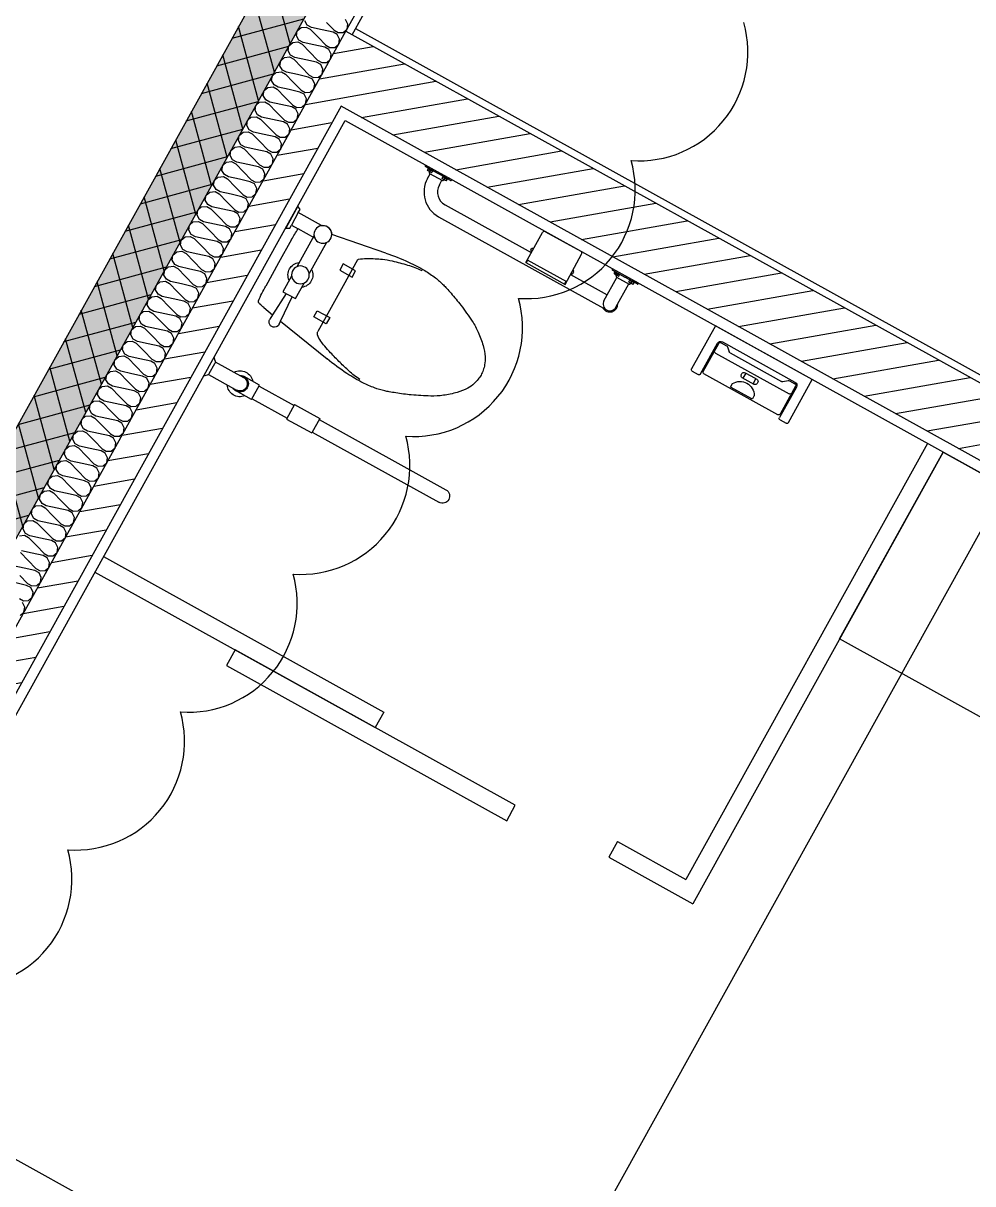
# Model space of a CAD drawing. Header units: millimetres. Extents: x -21000 to 567700, y 435000 to 850800.
# Drawn here: x 237617 to 240284, y 610296 to 613555 of the extents above; entities that cross this region are included whole.
import ezdxf
from ezdxf.xclip import XClip

# ---------------------------------------------------------------- set-up
doc = ezdxf.new("R2010")
doc.units = ezdxf.units.MM
doc.header["$LTSCALE"] = 700
doc.header["$XCLIPFRAME"] = 2
doc.linetypes.add('AB_Pbase$0$주차장기둥$0$CEN', pattern=[62, 60, -1, 0, -1])
doc.linetypes.add('HIDDEN', pattern=[9.525, 6.35, -3.175])
doc.layers.get('0').update_dxf_attribs({"color": 2})
doc.layers.get('Defpoints').update_dxf_attribs({"color": 171})
for name, color, linetype in [('AB_Pbase$0$1HAT', 1, 'Continuous'), ('AB_Pbase$0$6FUR', 6, 'Continuous'), ('AB_Pbase$0$ELE8', 8, 'Continuous'), ('AB_Pbase$0$FIN', 6, 'Continuous'), ('AB_Pbase$0$fix', 6, 'Continuous'), ('AB_Pbase$0$FUR', 8, 'Continuous'), ('AB_Pbase$0$HAT-BR', 5, 'Continuous'), ('AB_Pbase$0$INS', 8, 'Continuous'), ('AB_Pbase$0$WAL', 3, 'Continuous'), ('AB_Pbase$0$WIN', 4, 'Continuous'), ('AB_Pbase$0$경량벽체 세대창고 모듈', 4, 'HIDDEN'), ('AB_Pbase$0$주차장기둥$0$CEN_P', 244, 'AB_Pbase$0$주차장기둥$0$CEN')]:
    doc.layers.add(name, color=color, linetype=linetype)

# ---------------------------------------------------------------- blocks, each defined once
blk = doc.blocks.new('AB_Pbase$0$bong')
for p, q in [((7.1, 53.3), (0, 60.5)), ((9.3, 50), (100, 50)), ((10.1, 46.2), (10.1, 14.2)), ((150, 52.9), (97.7, 52.9)), ((150, 52.9), (150, 6.6)), ((150, 50), (262.3, 50)), ((262.3, 6.6), (262.3, 52.9)), ((262.3, 52.9), (342.9, 52.9)), ((342.9, 6.6), (342.9, 52.9)), ((342.9, 50), (750, 50)), ((7.1, 7.1), (0, 0)), ((9, 9.7), (100, 9.7)), ((150, 6.6), (100, 6.6)), ((150, 9.7), (262.3, 9.7)), ((262.3, 6.6), (342.9, 6.6)), ((342.9, 9.7), (750, 9.7))]:
    blk.add_line(p, q)
for centre, radius, start, end in [((100, 29.8), 36.4, 39.5338, 146.2795), ((0, 46.2), 10.1, 0, 45), ((100, 29.8), 23.2, 240.1507, 119.8493), ((100, 29.8), 20.2, 270, 90), ((750, 29.9), 20.2, 270, 90), ((0, 14.2), 10.1, 315, 0), ((100, 29.8), 36.4, 213.4956, 320.4662)]:
    blk.add_arc(centre, radius, start, end)
blk = doc.blocks.new('AB_Pbase$0$C7B304A11')
at = {"layer": 'AB_Pbase$0$6FUR'}
for p, q in [((-26.5, 659), (-11.5, 659)), ((-11.5, 660.5), (-11.5, 619.5)), ((-9.5, 662.5), (-6.5, 662.5)), ((-6.5, 669.58453), (-5.94178, 670.5514)), ((-6.5, 657.08453), (-6.5, 669.58453)), ((-6.5, 657.08453), (-5.94178, 656.11765)), ((-5.94178, 670.5514), (-2, 670.5514)), ((-5.94178, 663.33453), (-2, 663.33453)), ((-5.94178, 656.11765), (-2, 656.11765)), ((-2, 670.58453), (0, 670.58453)), ((-2, 670.58453), (-2, 656.08453)), ((-2, 656.08453), (0, 656.08453)), ((0, 680), (0, 640)), ((2, 682), (3.5, 682)), ((3.5, 682), (3.5, 598)), ((-26.5, 621), (-11.5, 621)), ((-6.5, 622.91548), (-5.94178, 623.88236)), ((-6.5, 622.91548), (-6.5, 610.41548)), ((-5.94178, 623.88236), (-2, 623.88236)), ((-2, 623.91548), (0, 623.91548)), ((-2, 609.41548), (-2, 623.91548)), ((0, 600), (0, 640)), ((-9.5, 617.5), (-6.5, 617.5)), ((-6.5, 610.41548), (-5.94178, 609.4486)), ((-5.94178, 616.66548), (-2, 616.66548)), ((-5.94178, 609.4486), (-2, 609.4486)), ((-2, 609.41548), (0, 609.41548)), ((2, 598), (3.5, 598)), ((-105.5, 580), (-105.5, 40)), ((-67.5, 580), (-67.5, 303)), ((-99.5, 303), (-99.5, 177)), ((-99.5, 303), (-3, 303)), ((-99.5, 301.5), (-90.5, 301.5)), ((-90.5, 303), (-90.5, 177)), ((-65.25, 303), (-63.37362, 306.25)), ((-61.20855, 307.5), (-57.79146, 307.5)), ((-53.75, 303), (-55.62639, 306.25)), ((3.5, 296.5), (3.5, 183.5)), ((-99.5, 178.5), (-90.5, 178.5)), ((-99.5, 177), (-3, 177)), ((-67.5, 177), (-67.5, 59)), ((-65.25, 177), (-63.37362, 173.75)), ((-61.20855, 172.5), (-57.79146, 172.5)), ((-53.75, 177), (-55.62639, 173.75)), ((-6.5, 69.58453), (-5.94178, 70.55141)), ((-6.5, 57.08453), (-6.5, 69.58453)), ((-5.94178, 70.55141), (-2, 70.55141)), ((-2, 70.58453), (-2, 56.08453)), ((-2, 70.58453), (0, 70.58453)), ((0, 80), (0, 40)), ((2, 82), (3.5, 82)), ((3.5, -2), (3.5, 82)), ((-86.5, 59), (-11.5, 59)), ((-11.5, 60.5), (-11.5, 19.5)), ((-9.5, 62.5), (-6.5, 62.5)), ((-6.5, 57.08453), (-5.94178, 56.11765)), ((-5.94178, 63.33453), (-2, 63.33453)), ((-5.94178, 56.11765), (-2, 56.11765)), ((-2, 56.08453), (0, 56.08453)), ((0, 0), (0, 40)), ((-86.5, 21), (-11.5, 21)), ((-9.5, 17.5), (-6.5, 17.5)), ((-6.5, 22.91548), (-5.94178, 23.88236)), ((-6.5, 22.91548), (-6.5, 10.41548)), ((-6.5, 10.41548), (-5.94178, 9.4486)), ((-5.94178, 23.88236), (-2, 23.88236)), ((-5.94178, 16.66548), (-2, 16.66548)), ((-5.94178, 9.4486), (-2, 9.4486)), ((-2, 9.41548), (-2, 23.91548)), ((-2, 23.91548), (0, 23.91548)), ((-2, 9.41548), (0, 9.41548)), ((-2, 9.41547), (0, 9.41547)), ((2, -2), (3.5, -2))]:
    blk.add_line(p, q, dxfattribs=at)
for centre, radius, start, end in [((-26.500005, 580.000003), 79, 90, 180), ((-9.500005, 660.500003), 2, 90, 180), ((5.434589, 666.942966), 11.93493, 162.401633, 197.598367), ((5.434589, 659.726088), 11.93493, 162.401633, 197.598367), ((1.999995, 680.000003), 2, 90, 180), ((-26.500005, 580.000003), 41, 90, 180), ((-9.500005, 619.500003), 2, 180, 270), ((5.434589, 620.273918), 11.93493, 162.401633, 197.598367), ((5.434589, 613.05704), 11.93493, 162.401633, 197.598367), ((1.999995, 600.000003), 2, 180, 270), ((-61.208553, 305.000003), 2.5, 90, 150), ((-57.791457, 305.000003), 2.5, 30, 90), ((-3.000005, 296.500003), 6.5, 0, 90), ((-61.208553, 175.000003), 2.5, 210, 270), ((-57.791457, 175.000003), 2.5, 270, 330), ((-3.000005, 183.500003), 6.5, 270, 0), ((5.434589, 66.942966), 11.93493, 162.401633, 197.598367), ((1.999995, 80.000003), 2, 90, 180), ((-86.500005, 40.000003), 22.5, 147.612461, 302.387538999), ((-86.500005, 40.000003), 19, 90, 270), ((-9.500005, 60.500003), 2, 90, 180), ((5.434589, 59.726088), 11.93493, 162.401633, 197.598367), ((-9.500005, 19.500003), 2, 180, 270), ((5.434589, 20.273918), 11.93493, 162.401633, 197.598367), ((5.434589, 13.05704), 11.93493, 162.401633, 197.598367), ((1.999995, -0.000003), 2, 180, 270)]:
    blk.add_arc(centre, radius, start, end, dxfattribs=at)
blk = doc.blocks.new('AB_Pbase$0$C4FB110F8')
at = {"layer": 'AB_Pbase$0$fix'}
for p, q in [((20, 670), (15, 680)), ((15, 680), (85, 680)), ((30, 670), (20, 670)), ((30, 595), (30, 670)), ((30, 670), (70, 670)), ((80, 670), (70, 670)), ((70, 670), (70, 648.7)), ((85, 680), (80, 670)), ((70, 595), (70, 648.7)), ((105, 650), (180, 650)), ((180, 650), (255, 650)), ((310, 625), (315.6, 594.2)), ((65, 600), (165, 600)), ((195, 600), (245, 600)), ((245, 600), (245, 560)), ((315.6, 594.2), (330, 595)), ((10, 400), (37.9, 558.1)), ((65, 560), (165, 560)), ((245, 560), (195, 560)), ((320.8, 565.5), (350, 400)), ((330, 565), (320.8, 565.5)), ((95, 490), (115, 490)), ((95, 450), (95, 490)), ((115, 490), (115, 450)), ((245, 490), (245, 450)), ((265, 490), (245, 490)), ((265, 450), (265, 490)), ((65, 460), (180, 460)), ((180, 460), (295, 460)), ((115, 450), (95, 450)), ((245, 450), (265, 450))]:
    blk.add_line(p, q, dxfattribs=at)
blk.add_lwpolyline([(245, 590), (315.6, 594.2, -1.060552)], format="xyb", dxfattribs=at)
blk.add_lwpolyline([(320.8, 565.5), (245, 570)], dxfattribs=at)
for centre in [(50, 580), (180, 580)]:
    blk.add_circle(centre, 25, dxfattribs=at)
for centre, radius, start, end in [((105, 187.3), 462.7, 90, 94.3383), ((255, 187.3), 462.7, 84.2894, 90), ((300.5, 642.7), 5.01, 27.0737, 84.2894), ((287.2, 635.9), 20, 14.0362, 27.0737), ((63.1, 579.9), 251, 10.3597, 14.0362), ((50, 580), 25, 143.1301, 241.0628), ((180, 580), 35, 34.8499, 145.1501), ((330.9, 580), 15, 266.6335, 93.3665), ((180, 580), 35, 214.8499, 325.1501), ((201.7, 353.9), 174.4, 143.1301, 150.4325), ((65, 456.5), 3.54, 90, 143.1301), ((295, 447.7), 12.3, 45, 90), ((265, 417.7), 54.8, 24.0722, 45), ((462.9, 205.7), 474.7, 150.4325, 153.4349), ((49.1, 321.2), 291.3, 20.556, 24.0722), ((773.4, 267.5), 774.8, 170.1534, 175.2364), ((246, 309.2), 234.4, 157.1947, 164.0546), ((309.1, 282.6), 302.8, 153.4349, 157.1947), ((-206, 225.6), 563.7, 18.0286, 20.556), ((-681.9, 70.6), 1064.2, 15.9454, 18.0286), ((-413.4, 267.5), 774.8, 4.7636, 9.8466), ((596.8, 208.9), 599.2, 164.0546, 168.3435), ((-454.7, 135.6), 827.8, 13.5834, 15.9454), ((441.1, 295.2), 441.4, 175.2364, 181.9723), ((340.2, 261.9), 337.2, 168.3435, 175.6013), ((112.5, 272.6), 244.3, 4.3987, 13.5834), ((-81.1, 295.2), 441.4, 358.0277, 4.7636), ((303.4, 290.4), 303.5, 181.9723, 188.7462), ((56.6, 290.4), 303.5, 351.2538, 358.0277), ((213.8, 276.7), 212.9, 188.7462, 196.8361), ((146.2, 276.7), 212.9, 343.1639, 351.2538), ((446.3, 347), 455.9, 196.8361, 198.4349), ((968.9, 521.2), 1006.7, 198.4349, 199.5108), ((-608.9, 521.2), 1006.7, 340.4892, 341.5651), ((-86.3, 347), 455.9, 341.5651, 343.1639), ((550.1, 372.8), 562.4, 199.5108, 203.9625), ((-190.1, 372.8), 562.4, 336.0375, 340.4892), ((846.6, 504.6), 886.9, 203.9625, 207.5073), ((-486.6, 504.6), 886.9, 332.4927, 336.0375), ((252.7, 195.3), 217.3, 207.5073, 216.8699), ((107.3, 195.3), 217.3, 323.1301, 332.4927), ((297.4, 228.8), 273.1, 216.8699, 225.2192), ((221.2, 152.1), 165, 225.2192, 236.3099), ((138.8, 152.1), 165, 303.6901, 314.7808), ((62.6, 228.8), 273.1, 314.7808, 323.1301), ((175.5, 83.5), 82.6, 236.3099, 252.0099), ((183.3, 107.6), 107.9, 252.0099, 260.5377), ((180, 87.7), 87.7, 260.5377, 270), ((180, 87.7), 87.7, 270, 279.4623), ((176.7, 107.6), 107.9, 279.4623, 287.9901), ((184.5, 83.5), 82.6, 287.9901, 303.6901)]:
    blk.add_arc(centre, radius, start, end, dxfattribs=at)
blk = doc.blocks.new('AB_Pbase$0$C26EA7283')
at = {"layer": 'AB_Pbase$0$FUR', "ltscale": 2}
for p, q in [((-298.8, -5.4), (-298.8, 132.6)), ((-293.8, 137.6), (-274.9, 137.6)), ((-269.9, 132.6), (-269.9, 34.6)), ((-16.7, 34.6), (-16.7, 132.6)), ((-11.7, 137.6), (7.2, 137.6)), ((12.2, 132.6), (12.2, -5.4)), ((-266.8, 123.1), (-266.8, 33.4)), ((-24.9, 128.1), (-261.8, 128.1)), ((-178.2, 122.9), (-178.2, 113.2)), ((-143.3, 124.5), (-176.6, 124.5)), ((-110.1, 124.5), (-143.3, 124.5)), ((-108.5, 113.2), (-108.5, 122.9)), ((-19.9, 33.4), (-19.9, 123.1)), ((-168.7, 79.3), (-168.7, 75.6)), ((-124.3, 85.6), (-162.3, 85.6)), ((-162.3, 69.3), (-143.3, 69.3)), ((-159.2, 85.6), (-159.2, 69.3)), ((-143.3, 69.3), (-124.3, 69.3)), ((-127.5, 85.6), (-127.5, 69.3)), ((-118, 75.6), (-118, 79.3)), ((-261.8, 61.2), (-24.9, 61.2)), ((-241, 29.7), (-229.5, 39.8)), ((-226.2, 41.1), (-60.5, 41.1)), ((-57.2, 39.8), (-45.6, 29.7)), ((-261.8, 28.4), (-244.3, 28.4)), ((-259.9, 24.6), (-26.7, 24.6)), ((-42.3, 28.4), (-24.9, 28.4)), ((12.2, -5.4), (-298.8, -5.4))]:
    blk.add_line(p, q, dxfattribs=at)
for centre, radius, start, end in [((-293.8, 132.6), 5, 90, 180), ((-274.9, 132.6), 5, 0, 90), ((-11.7, 132.6), 5, 90, 180), ((7.2, 132.6), 5, 0, 90), ((-261.8, 123.1), 5, 90, 180), ((-176.6, 122.9), 1.58, 90, 180), ((-143.3, 132.3), 39.7, 208.6834, 331.3166), ((-110.1, 122.9), 1.58, 0, 90), ((-24.9, 123.1), 5, 0, 90), ((-162.3, 79.3), 6.34, 90, 180), ((-162.3, 75.6), 6.34, 180, 270), ((-124.3, 79.3), 6.34, 0, 90), ((-124.3, 75.6), 6.34, 270, 0), ((-259.9, 34.6), 10, 180, 270), ((-261.8, 33.4), 5, 180, 270), ((-261.8, 56.2), 5, 90, 143.1301), ((-226.2, 36.1), 5, 90, 131.3071), ((-60.5, 36.1), 5, 48.6929, 90), ((-26.7, 34.6), 10, 270, 0), ((-24.9, 56.2), 5, 36.8699, 90), ((-24.9, 33.4), 5, 270, 0), ((-244.3, 33.4), 5, 270, 311.3071), ((-42.3, 33.4), 5, 228.6929, 270)]:
    blk.add_arc(centre, radius, start, end, dxfattribs=at)
blk = doc.blocks.new('AB_Pbase$0$주차장기둥$0$cen 2bl 지하')
at = {"layer": 'AB_Pbase$0$주차장기둥$0$CEN_P', "color": 5}
for p, q in [((-64185.7, 73136.9), (-64185.7, 259452.9)), ((-127185.7, 77283), (119274.2, 77283))]:
    blk.add_line(p, q, dxfattribs=at)
blk = doc.blocks.new('AB_Pbase$0$주차장기둥')
at = {"rotation": 1.99999810188403}
blk.add_blockref('AB_Pbase$0$주차장기둥$0$cen 2bl 지하', (36991.8, -11666.7), dxfattribs=at)
blk = doc.blocks.new('AB_Pbase')
at = {"layer": 'AB_Pbase$0$ELE8'}
h = blk.add_hatch(dxfattribs=at)
h.set_pattern_fill('NET', color=256, scale=20, angle=15.182184)
h.paths.add_polyline_path([(242568.3, 621077.2), (244588.7, 619957.3), (244661.4, 620088.5), (242509.8, 621281.1), (235027.7, 607783.1), (226424.5, 599184.4), (258210.1, 567381.9), (260268.4, 566241), (260341.1, 566372.2), (258301.3, 567502.9), (226636.7, 599184.4), (235148.7, 607691.9)])
h.paths.add_polyline_path([(247382.1, 630071), (247513.3, 629998.3), (244996.1, 625456.7), (246272.9, 624749), (245110.6, 622652.1), (244979.4, 622724.8), (246069, 624690.5), (244792, 625398.3)])
h.paths.add_polyline_path([(247988.2, 631164.3), (247876.7, 630963.1), (248007.8, 630890.4), (248119.4, 631091.6)])
h.paths.add_polyline_path([(255793.4, 631519.8), (255866.2, 631650.9), (250046.2, 634877.1), (248482.7, 632056.4), (248613.9, 631983.7), (250104.6, 634673.1)])
at = {"layer": 'AB_Pbase$0$HAT-BR'}
h = blk.add_hatch(dxfattribs=at)
h.set_pattern_fill('ANSI31', color=256, scale=20, angle=145)
h.paths.add_polyline_path([(235929.4, 604527.6), (236063.8, 604661.9), (238153, 602571.6), (240063.6, 606018.4), (240229.8, 605926.3), (238280.5, 602409.7), (237010.4, 601140.3), (237826.9, 600323.4), (237692.5, 600189.1), (236741.7, 601140.4), (238029, 602427)])
h.paths.add_polyline_path([(238632.8, 599517.1), (232550.1, 593437.5), (232684.4, 593303.2), (238767.1, 599382.7)])
h.paths.add_polyline_path([(239573, 598576.4), (244422.5, 593724.3), (238339.7, 587644.8), (238205.4, 587779.2), (244153.8, 593724.4), (239438.6, 598442)])
h.paths.add_polyline_path([(253366.3, 576146.8), (254890.9, 574621.3), (254756.5, 574487), (253231.9, 576012.5)], flags=17)
h.paths.add_polyline_path([(246954.3, 581883.1), (245525.6, 580455.2), (245391.3, 580589.5), (246820, 582017.5)])
h.paths.add_polyline_path([(247173.6, 582371), (252407.6, 587602.2), (252541.9, 587467.8), (247308, 582236.6)])
h.paths.add_polyline_path([(260580.1, 582120.7), (261142.4, 583135.1), (260976.2, 583227.2), (260414, 582212.8)], flags=17)
h.paths.add_polyline_path([(263886.9, 576046.1), (264234.4, 575698.5), (264194.3, 575658.4), (265114.4, 575148.5), (265206.5, 575314.6)])
edge = h.paths.add_edge_path()
edge.add_line((263638.9, 581842.7), (261303.6, 583137.2))
edge.add_line((261303.6, 583137.2), (261395.8, 583303.3))
edge.add_line((261395.8, 583303.3), (265930.7, 580789.6))
edge.add_line((265930.7, 580789.6), (269809.1, 587786.6))
edge.add_line((269809.1, 587786.6), (269975.3, 587694.4))
edge.add_line((269975.3, 587694.4), (266096.8, 580697.5))
edge.add_line((266096.8, 580697.5), (266534.1, 580455.1))
edge.add_line((266534.1, 580455.1), (266442, 580288.9))
edge.add_line((266442, 580288.9), (263805.1, 581750.6))
edge.add_line((263638.9, 581842.7), (262485.1, 579761.3))
edge.add_line((263805.1, 581750.6), (261405.4, 577421.6))
edge.add_line((262393, 579595.1), (259935.3, 580957.4))
edge.add_line((262485.1, 579761.3), (259861.3, 581215.7))
edge.add_line((262393, 579595.1), (261239.3, 577513.7))
edge.add_line((259861.3, 581215.7), (259168.1, 579965.2))
edge.add_line((259334.3, 579873.1), (259168.1, 579965.2))
edge.add_line((259935.3, 580957.4), (259334.3, 579873.1))
edge.add_line((261239.3, 577513.7), (258615.4, 578968.1))
edge.add_line((258615.4, 578968.1), (258523.3, 578802))
edge.add_line((258523.3, 578802), (263739.4, 575910.6))
edge.add_line((263739.4, 575910.6), (263879.2, 576050.4))
edge.add_line((263879.2, 576050.4), (261405.4, 577421.6))
edge = h.paths.add_edge_path()
edge.add_line((273761.7, 610263.5), (273411.9, 610457.4))
edge.add_line((273411.9, 610457.4), (273281, 610221.2))
edge.add_line((273281, 610221.2), (271837.9, 611021.2))
edge.add_line((271837.9, 611021.2), (270579.8, 608751.5))
edge.add_line((270579.8, 608751.5), (267899.1, 610237.5))
edge.add_line((267899.1, 610237.5), (268345.1, 611042.1))
edge.add_line((268345.1, 611042.1), (267907.8, 611284.5))
edge.add_line((267907.8, 611284.5), (267461.8, 610479.9))
edge.add_line((267461.8, 610479.9), (264676.1, 612024))
edge.add_line((264676.1, 612024), (266867.4, 615977.3))
edge.add_line((266867.4, 615977.3), (266701.3, 616069.4))
edge.add_line((266701.3, 616069.4), (265295.3, 613533))
edge.add_line((265295.3, 613533), (264945.5, 613726.9))
edge.add_line((264945.5, 613726.9), (264853.4, 613560.7))
edge.add_line((264853.4, 613560.7), (265203.2, 613366.8))
edge.add_line((265203.2, 613366.8), (264417.8, 611949.9))
edge.add_line((264417.8, 611949.9), (276229.5, 605402.6))
edge.add_line((276229.5, 605402.6), (278088.8, 608756.8))
edge.add_line((278088.8, 608756.8), (278565.5, 608492.5))
edge.add_line((278565.5, 608492.5), (278798.2, 608912.4))
edge.add_line((278798.2, 608912.4), (278719.4, 608956))
edge.add_line((278719.4, 608956), (278578.9, 608702.3))
edge.add_line((278578.9, 608702.3), (278093.4, 608971.4))
edge.add_line((278093.4, 608971.4), (278825.5, 610292.1))
edge.add_line((278825.5, 610292.1), (278746.8, 610335.7))
edge.add_line((278746.8, 610335.7), (278092.3, 609155))
edge.add_line((278092.3, 609155), (277414.5, 609530.7))
edge.add_line((277414.5, 609530.7), (277370.8, 609452))
edge.add_line((277370.8, 609452), (278048.7, 609076.3))
edge.add_line((278048.7, 609076.3), (276155.5, 605660.9))
edge.add_line((276155.5, 605660.9), (275027.2, 606286.3))
edge.add_line((275027.2, 606286.3), (275473.2, 607090.9))
edge.add_line((275473.2, 607090.9), (275394.5, 607134.6))
edge.add_line((275394.5, 607134.6), (274948.5, 606329.9))
edge.add_line((274948.5, 606329.9), (274668.6, 606485.1))
edge.add_line((274668.6, 606485.1), (275114.6, 607289.7))
edge.add_line((275114.6, 607289.7), (275035.9, 607333.3))
edge.add_line((275035.9, 607333.3), (274589.9, 606528.7))
edge.add_line((274589.9, 606528.7), (270746, 608659.4))
edge.add_line((270746, 608659.4), (271911.9, 610762.9))
edge.add_line((271911.9, 610762.9), (273538.7, 609861.1))
edge.add_line((273538.7, 609861.1), (273766.6, 610272.2))
h.paths.add_polyline_path([(249823.9, 630123.9), (248214.6, 631015.9), (248122.5, 630849.7), (249731.8, 629957.7)])
h.paths.add_polyline_path([(264448.6, 621462.8), (264706.6, 621319.7), (264798.7, 621485.9), (263959.1, 621951.3), (263866.9, 621785.1), (264282.4, 621554.9), (263271.6, 619731.3), (263437.7, 619639.2)])
h.paths.add_polyline_path([(269499.6, 619034.5), (268660, 619499.9), (268567.9, 619333.7), (269048.9, 619067.1), (267972.6, 617125.4), (268138.8, 617033.3), (269215.1, 618975), (269407.5, 618868.3)])
h.paths.add_polyline_path([(278950.9, 618872.1), (277573.4, 619635.6), (275440.2, 615787.3), (272265.3, 617547.2), (272173.2, 617381), (274499.7, 616091.4), (273527.6, 614337.8), (273693.8, 614245.7), (274665.9, 615999.3), (276004, 615257.5), (276166.4, 615550.5), (275676.7, 615822), (277647.4, 619377.4), (278858.8, 618705.9)])
h.paths.add_polyline_path([(271683.5, 616497.6), (271517.4, 616589.7), (270492, 614739.9), (270658.2, 614647.8)])
h.paths.add_polyline_path([(266121, 619581), (265095.6, 617731.2), (264929.4, 617823.3), (265954.8, 619673.1)])
h.paths.add_polyline_path([(264405.1, 617124.9), (264497.2, 617291.1), (264296.1, 617402.6), (264203.9, 617236.4)])
edge = h.paths.add_edge_path()
edge.add_line((261140, 623342.4), (261232.1, 623508.6))
edge.add_line((261232.1, 623508.6), (257484.4, 625586))
edge.add_line((257484.4, 625586), (257392.3, 625419.8))
edge.add_line((257392.3, 625419.8), (258756.7, 624663.5))
edge.add_line((258756.7, 624663.5), (257030.8, 621549.9))
edge.add_line((257030.8, 621549.9), (255666.4, 622306.2))
edge.add_line((255666.4, 622306.2), (255622.7, 622227.5))
edge.add_line((255622.7, 622227.5), (256987.1, 621471.2))
edge.add_line((256987.1, 621471.2), (256735, 621016.4))
edge.add_line((256735, 621016.4), (256813.8, 620972.7))
edge.add_line((256813.8, 620972.7), (258835.4, 624619.9))
edge.add_line((258835.4, 624619.9), (261140, 623342.4))
h.paths.add_polyline_path([(252295.3, 623557.4), (252251.7, 623478.7), (252800.5, 623174.5), (252844.1, 623253.2)], flags=17)
h.paths.add_polyline_path([(278024, 614023.5), (278741.6, 615317.9), (277798.7, 613617.1), (277877.5, 613573.4), (278119.7, 614010.5), (279335.4, 613336.6), (279379.1, 613415.3), (278163.4, 614089.2), (278820.3, 615274.3), (278741.6, 615317.9)])
h.paths.add_polyline_path([(276999.8, 611990.1), (277047.9, 611963.4), (276926.7, 611744.8), (276799.9, 611815.1), (277163.5, 612471), (277242.2, 612427.4)], flags=17)
h.paths.add_polyline_path([(275349.5, 612653.4), (275456.1, 612845.8), (275766.5, 612673.7), (275659.8, 612481.3)], flags=17)
h.paths.add_polyline_path([(274915.1, 612859.8), (274748.9, 612952), (274506.5, 612514.6), (274672.7, 612422.5)], flags=17)
h.paths.add_polyline_path([(279024.5, 610867.8), (280144.5, 612888.1), (280223.2, 612844.5), (279103.3, 610824.1)])
h.paths.add_polyline_path([(279601.8, 610547.8), (280721.7, 612568.2), (280800.4, 612524.5), (279680.5, 610504.2)])
edge = h.paths.add_edge_path()
edge.add_line((268115.9, 579441.1), (268710.6, 579111.4))
edge.add_line((268710.6, 579111.4), (268676.7, 579050.2))
edge.add_line((268676.7, 579050.2), (271436.1, 577520.6))
edge.add_line((271436.1, 577520.6), (271470, 577581.9))
edge.add_line((271470, 577581.9), (271528.2, 577686.8))
edge.add_line((271528.2, 577686.8), (268174.1, 579546.1))
edge.add_line((268174.1, 579546.1), (268115.9, 579441.1))
h.paths.add_polyline_path([(252546, 576288.4), (251117.3, 574860.5), (254615.6, 571360.4), (257807.1, 577118), (257640.9, 577210.2), (255736.8, 573775), (255682.7, 573829.2), (255548.3, 573694.9), (255641, 573602.1), (254521.2, 571582.1), (251315.3, 574789.7), (252680.4, 576154.1)])
h.paths.add_polyline_path([(254748.7, 622094.5), (254457.8, 621569.8), (254624, 621477.7), (254914.9, 622002.4)], flags=17)
h.paths.add_polyline_path([(260390.1, 620339.5), (260224, 620431.6), (261377.8, 622513.2), (261544, 622421.1)])
h.paths.add_polyline_path([(246694.2, 601788.4), (244262.8, 603136.2), (244354.9, 603302.4), (246786.3, 601954.6)])
h.paths.add_polyline_path([(264513.8, 616681.6), (263362.4, 614604.4), (263948.4, 614279.6), (263856.3, 614113.4), (262500.6, 614864.9), (262592.7, 615031.1), (263196.2, 614696.5), (264347.6, 616773.8)])
h.paths.add_polyline_path([(251505.8, 616203), (251413.7, 616036.9), (267384.3, 607184.2), (267476.4, 607350.4)])
h.paths.add_polyline_path([(271057.7, 605148), (274188.8, 603412.4), (272429, 600237.5), (270189.9, 601478.7), (270097.8, 601312.5), (274624, 598803.6), (274716.1, 598969.8), (272595.1, 600145.4), (274355, 603320.3), (277464.3, 601596.8), (270405.5, 588862.3), (265870.5, 591376.1), (265778.4, 591209.9), (270479.5, 588604), (277722.6, 601670.9), (271149.8, 605314.2)])
h.paths.add_polyline_path([(255481.8, 630440.5), (255389.7, 630274.4), (255792, 630051.4), (254296.4, 627353.1), (254375.1, 627309.5), (255870.8, 630007.7), (258726.4, 628424.8), (257230.8, 625726.6), (257396.9, 625634.5), (258984.7, 628498.9)])
h.paths.add_polyline_path([(252754.7, 624571.9), (253714.6, 626303.6), (253793.4, 626260), (252833.4, 624528.2)])
h.paths.add_polyline_path([(271454, 617733.9), (271546.1, 617900.1), (271143.9, 618123.1), (271051.8, 617956.9)])
h.paths.add_polyline_path([(274129.6, 612597.8), (274173.2, 612676.5), (272975, 613340.7), (272679.2, 612807.2), (272845.4, 612715.1), (273097.5, 613169.9)], flags=17)
h.paths.add_polyline_path([(261119, 615848), (261285.2, 615755.9), (262691.1, 618292.3), (262525, 618384.4)])
h.paths.add_polyline_path([(261302.7, 615746.2), (261210.6, 615580), (261503.6, 615417.6), (261595.7, 615583.7)], flags=17)
h.paths.add_polyline_path([(260779.6, 615235.7), (260945.8, 615143.6), (260407.7, 614172.8), (247559.5, 621294.6), (247428.3, 621367.4), (245110.6, 622652.1), (245202.7, 622818.3), (246042.3, 622352.9), (246488.4, 623157.5), (246654.5, 623065.4), (246208.5, 622260.8), (248062.7, 621233), (249400.8, 623646.9), (248952.5, 623895.4), (248996.2, 623974.1), (249984.5, 623426.3), (249940.9, 623347.5), (249479.5, 623603.3), (248141.4, 621189.3), (250017.5, 620149.4), (251359.6, 622570.7), (250948.5, 622798.5), (250988.1, 622869.9), (251939.3, 622342.7), (251895.6, 622264), (251434.3, 622519.7), (250096.2, 620105.8), (252811.9, 618600.4), (253257.9, 619405.1), (253336.6, 619361.5), (252890.6, 618556.8), (253257.9, 618353.2), (254159.7, 619980), (253792.3, 620183.6), (253676, 619973.7), (253597.3, 620017.3), (253905.1, 620572.7), (254071.3, 620480.6), (253971.9, 620301.3), (254627.9, 619937.7), (254535.8, 619771.5), (254238.4, 619936.4), (253336.7, 618309.6), (254613.6, 617601.7), (255607.5, 619394.7), (255773.6, 619302.6), (254779.8, 617509.6), (260333.6, 614431.1)])
h.paths.add_polyline_path([(251257.3, 624727.3), (251091.2, 624819.4), (250887.5, 624452.1), (248071, 626013.3), (247978.9, 625847.1), (247979.1, 625847), (246827.7, 623769.8), (246993.9, 623677.6), (248145.3, 625754.9), (251552, 623866.5), (251644.1, 624032.7), (251053.7, 624359.9)])
h.paths.add_polyline_path([(239278.8, 608614.4), (239444.9, 608522.3), (239503.1, 608627.2), (240058.5, 608319.4), (240150.6, 608485.5), (239595.2, 608793.4), (239937, 609410), (239416.6, 609698.5), (239373, 609619.7), (239727.2, 609423.4)], flags=17)
h.paths.add_polyline_path([(249096, 617321.6), (249188.1, 617487.8), (246328.1, 619073.1), (246196.9, 619145.8), (244727.6, 619960.3), (244635.4, 619794.1)])
h.paths.add_polyline_path([(244912.1, 609773.6), (245004.2, 609939.8), (238523.3, 613532.3), (235245.5, 607619), (234042, 606416.1), (235434.6, 605022.7), (235569, 605157.1), (234240, 606486.8), (235318, 607564.2), (236122.2, 609014.9), (238706.7, 607582.3), (238270.4, 606795.2), (238991.9, 606395.2), (239084, 606561.4), (238528.6, 606869.2), (239047.4, 607805.1), (238881.2, 607897.2), (238798.8, 607748.5), (238357.1, 607993.3), (239086.7, 609309.6), (239008, 609353.3), (238278.4, 608037), (236214.3, 609181.1), (238509.9, 613322.4), (242795.5, 610946.9), (241038.1, 607776.4), (241204.2, 607684.3), (242961.7, 610854.8)])
h.paths.add_polyline_path([(254770.9, 631457.8), (254937, 631365.6), (255145.7, 631742.1), (254979.5, 631834.2)])
h.paths.add_polyline_path([(254539.5, 630648.5), (254373.3, 630740.6), (254143, 630325.1), (253548.3, 630654.8), (253504.7, 630576.1), (254099.4, 630246.4), (253042.5, 628339.7), (251765.6, 629047.6), (252822.5, 630954.2), (252848.7, 630939.7), (252892.3, 631018.4), (252787.4, 631076.6), (251686.9, 629091.2), (250436.1, 629784.5), (250344, 629618.3), (251594.7, 628925), (250494.2, 626939.6), (250599.2, 626881.5), (250642.8, 626960.2), (250616.6, 626974.7), (251673.5, 628881.4), (252950.4, 628173.6), (251893.5, 626266.9), (251298.8, 626596.6), (251255.1, 626517.9), (251849.9, 626188.2), (251488.7, 625536.6), (251654.9, 625444.5)])
at = {"layer": 'AB_Pbase$0$경량벽체 세대창고 모듈'}
h = blk.add_hatch(dxfattribs=at)
h.set_pattern_fill('격자1', color=256)
h.set_pattern_definition([(360, (0, 0), (0, 1), []), (90, (0, 0), (-1, -1e-16), [])])
h.paths.add_polyline_path([(242568.3, 621077.2), (242641, 621208.4), (242509.8, 621281.1), (235027.7, 607783.1), (226424.5, 599184.4), (258210.1, 567381.9), (260268.4, 566241), (260341.1, 566372.2), (258301.3, 567502.9), (226636.7, 599184.4), (235148.7, 607691.9)])
h.paths.add_polyline_path([(247382.1, 630071), (247513.3, 629998.3), (244996.1, 625456.7), (246272.9, 624749), (245110.6, 622652.1), (244979.4, 622724.8), (246069, 624690.5), (244792, 625398.3)])
h.paths.add_polyline_path([(247988.2, 631164.3), (247876.7, 630963.1), (248007.8, 630890.4), (248119.4, 631091.6)])
h.paths.add_polyline_path([(255793.4, 631519.8), (255866.2, 631650.9), (250046.2, 634877.1), (248482.7, 632056.4), (248613.9, 631983.7), (250104.6, 634673.1)])
at = {"layer": 'AB_Pbase$0$FIN'}
for p, q in [((238523.3, 613532.3), (242615.1, 620914)), ((238540.8, 613522.6), (242622.9, 620886.9)), ((238550.5, 613540), (245031.4, 609947.6)), ((238521.6, 613281.7), (242754.7, 610935.2))]:
    blk.add_line(p, q, dxfattribs=at)
blk.add_lwpolyline([(238521.2, 609588.8), (238967.3, 609341.6), (238266.7, 608077.7), (236255.1, 609192.8), (238521.6, 613281.7)], dxfattribs=at)
at = {"layer": 'AB_Pbase$0$fix', "ltscale": 2}
blk.add_lwpolyline([(239909.9, 611826.1), (240200.8, 612350.8), (242754.7, 610935.2), (242463.8, 610410.4)], close=True, dxfattribs=at)
at = {"layer": 'AB_Pbase$0$FUR'}
for p, q in [((240157.1, 612375.1), (239478.4, 611150.6)), ((240200.8, 612350.8), (239497.9, 611082.6)), ((237842.8, 612057.2), (238630, 611620.9)), ((237818.6, 612013.5), (238605.7, 611577.1)), ((238630, 611620.9), (238605.7, 611577.1)), ((239286, 611257.3), (239261.7, 611213.5)), ((239286, 611257.3), (239261.7, 611213.5)), ((239286, 611257.3), (239478.4, 611150.6)), ((239261.7, 611213.5), (239497.9, 611082.6))]:
    blk.add_line(p, q, dxfattribs=at)
blk.add_lwpolyline([(238212.2, 611795.3), (238187.9, 611751.6), (238975.1, 611315.2), (238999.3, 611359)], close=True, dxfattribs=at)
at = {"layer": 'AB_Pbase$0$INS'}
for points in [[(237608.5, 611891.9), (237619.1, 611901.1), (237621.3, 611915), (237614.9, 611928.1)], [(237606.2, 611939.8), (237617.8, 611933.4), (237631.8, 611933.9), (237642.4, 611943.1), (237644.6, 611956.9), (237638.1, 611970.1), (237626.6, 611976.5), (237596, 611983.2)], [(237607.6, 612004.2), (237629.5, 611981.8), (237641.1, 611975.4), (237655, 611975.8), (237665.6, 611985.1), (237667.8, 611998.9), (237661.4, 612012.1), (237649.9, 612018.5), (237619.3, 612025.2), (237588.7, 612031.8)], [(237609, 612068.6), (237630.9, 612046.2), (237652.8, 612023.7), (237664.3, 612017.3), (237678.3, 612017.8), (237688.9, 612027), (237691.1, 612040.9), (237684.7, 612054.1), (237673.1, 612060.5), (237642.5, 612067.2), (237611.9, 612073.8)], [(237606.2, 612115.4), (237620.8, 612117), (237632.3, 612110.6), (237654.2, 612088.1), (237676.1, 612065.7), (237687.6, 612059.3), (237701.6, 612059.8), (237712.2, 612069), (237714.4, 612082.9), (237708, 612096.1), (237696.4, 612102.5), (237665.8, 612109.1), (237635.2, 612115.8), (237623.7, 612122.2), (237616.7, 612134.3), (237618.9, 612148.2), (237629.5, 612157.4), (237644, 612158.9), (237655.6, 612152.5), (237677.4, 612130.1), (237699.3, 612107.7), (237710.9, 612101.3), (237724.9, 612101.8), (237735.5, 612111), (237737.7, 612124.9), (237731.2, 612138), (237719.7, 612144.4), (237689.1, 612151.1), (237658.5, 612157.8), (237646.9, 612164.2), (237639.9, 612176.3), (237642.1, 612190.2), (237652.7, 612199.4), (237667.3, 612200.9), (237678.8, 612194.5), (237700.7, 612172.1), (237722.6, 612149.7), (237734.1, 612143.3), (237748.1, 612143.8), (237758.7, 612153), (237760.9, 612166.9), (237754.5, 612180), (237743, 612186.4), (237712.4, 612193.1), (237681.8, 612199.8), (237670.2, 612206.2), (237663.2, 612218.3), (237665.4, 612232.2), (237676, 612241.4), (237690.6, 612242.9), (237702.1, 612236.5), (237724, 612214.1), (237745.9, 612191.7), (237757.4, 612185.3), (237771.4, 612185.8), (237782, 612195), (237784.2, 612208.8), (237777.8, 612222), (237766.2, 612228.4), (237735.6, 612235.1), (237705, 612241.7), (237693.5, 612248.1), (237686.5, 612260.3), (237688.7, 612274.1), (237699.3, 612283.4), (237713.8, 612284.9), (237725.4, 612278.5), (237747.3, 612256.1), (237769.1, 612233.7), (237780.7, 612227.3), (237794.7, 612227.7), (237805.3, 612237), (237807.5, 612250.8), (237801, 612264), (237789.5, 612270.4), (237758.9, 612277.1), (237728.3, 612283.7), (237716.8, 612290.1), (237709.7, 612302.2), (237711.9, 612316.1), (237722.5, 612325.3), (237737.1, 612326.9), (237748.7, 612320.5), (237770.5, 612298), (237792.4, 612275.6), (237804, 612269.2), (237817.9, 612269.7), (237828.5, 612278.9), (237830.7, 612292.8), (237824.3, 612306), (237812.8, 612312.4), (237782.2, 612319), (237751.6, 612325.7), (237740, 612332.1), (237733, 612344.2), (237735.2, 612358.1), (237745.8, 612367.3), (237760.4, 612368.8), (237771.9, 612362.4), (237793.8, 612340), (237815.7, 612317.6), (237827.2, 612311.2), (237841.2, 612311.7), (237851.8, 612320.9), (237854, 612334.8), (237847.6, 612348), (237836, 612354.3), (237805.4, 612361), (237774.8, 612367.7), (237763.3, 612374.1), (237756.3, 612386.2), (237758.5, 612400.1), (237769.1, 612409.3), (237783.7, 612410.8), (237795.2, 612404.4), (237817.1, 612382), (237839, 612359.6), (237850.5, 612353.2), (237864.5, 612353.7), (237875.1, 612362.9), (237877.3, 612376.8), (237870.9, 612389.9), (237859.3, 612396.3), (237828.7, 612403), (237798.1, 612409.7), (237786.6, 612416.1), (237779.6, 612428.2), (237781.8, 612442.1), (237792.4, 612451.3), (237806.9, 612452.8), (237818.5, 612446.4), (237840.3, 612424), (237862.2, 612401.6), (237873.8, 612395.2), (237887.8, 612395.7), (237898.3, 612404.9), (237900.6, 612418.7), (237894.1, 612431.9), (237882.6, 612438.3), (237852, 612445), (237821.4, 612451.7), (237809.8, 612458.1), (237802.8, 612470.2), (237805, 612484), (237815.6, 612493.3), (237830.2, 612494.8), (237841.7, 612488.4), (237863.6, 612466), (237885.5, 612443.6), (237897, 612437.2), (237911, 612437.6), (237921.6, 612446.9), (237923.8, 612460.7), (237917.4, 612473.9), (237905.9, 612480.3), (237875.3, 612487), (237844.7, 612493.6), (237833.1, 612500), (237826.1, 612512.2), (237828.3, 612526), (237838.9, 612535.2), (237853.5, 612536.8), (237865, 612530.4), (237886.9, 612508), (237908.8, 612485.5), (237920.3, 612479.1), (237934.3, 612479.6), (237944.9, 612488.8), (237947.1, 612502.7), (237940.7, 612515.9), (237929.1, 612522.3), (237898.5, 612528.9), (237867.9, 612535.6), (237856.4, 612542), (237849.4, 612554.1), (237851.6, 612568), (237862.2, 612577.2), (237876.7, 612578.8), (237888.3, 612572.4), (237910.2, 612549.9), (237932, 612527.5), (237943.6, 612521.1), (237957.6, 612521.6), (237968.2, 612530.8), (237970.4, 612544.7), (237963.9, 612557.9), (237952.4, 612564.3), (237921.8, 612570.9), (237891.2, 612577.6), (237879.6, 612584), (237872.6, 612596.1), (237874.8, 612610), (237885.4, 612619.2), (237900, 612620.7), (237911.6, 612614.3), (237933.4, 612591.9), (237955.3, 612569.5), (237966.8, 612563.1), (237980.8, 612563.6), (237991.4, 612572.8), (237993.6, 612586.7), (237987.2, 612599.8), (237975.7, 612606.2), (237945.1, 612612.9), (237914.5, 612619.6), (237902.9, 612626), (237895.9, 612638.1), (237898.1, 612652), (237908.7, 612661.2), (237923.3, 612662.7), (237934.8, 612656.3), (237956.7, 612633.9), (237978.6, 612611.5), (237990.1, 612605.1), (238004.1, 612605.6), (238014.7, 612614.8), (238016.9, 612628.7), (238010.5, 612641.8), (237998.9, 612648.2), (237968.3, 612654.9), (237937.7, 612661.6), (237926.2, 612668), (237919.2, 612680.1), (237921.4, 612694), (237932, 612703.2), (237946.6, 612704.7), (237958.1, 612698.3), (237980, 612675.9), (238001.8, 612653.5), (238013.4, 612647.1), (238027.4, 612647.5), (238038, 612656.8), (238040.2, 612670.6), (238033.8, 612683.8), (238022.2, 612690.2), (237991.6, 612696.9), (237961, 612703.5), (237949.5, 612709.9), (237942.5, 612722.1), (237944.7, 612735.9), (237955.3, 612745.2), (237969.8, 612746.7), (237981.4, 612740.3), (238003.2, 612717.9), (238025.1, 612695.5), (238036.7, 612689.1), (238050.6, 612689.5), (238061.2, 612698.7), (238063.4, 612712.6), (238057, 612725.8), (238045.5, 612732.2), (238014.9, 612738.9), (237984.3, 612745.5), (237972.7, 612751.9), (237965.7, 612764), (237967.9, 612777.9), (237978.5, 612787.1), (237993.1, 612788.7), (238004.6, 612782.3), (238026.5, 612759.8), (238048.4, 612737.4), (238059.9, 612731), (238073.9, 612731.5), (238084.5, 612740.7), (238086.7, 612754.6), (238080.3, 612767.8), (238068.7, 612774.2), (238038.1, 612780.8), (238007.5, 612787.5), (237996, 612793.9), (237989, 612806), (237991.2, 612819.9), (238001.8, 612829.1), (238016.4, 612830.6), (238027.9, 612824.2), (238049.8, 612801.8), (238071.7, 612779.4), (238083.2, 612773), (238097.2, 612773.5), (238107.8, 612782.7), (238110, 612796.6), (238103.6, 612809.7), (238092, 612816.1), (238061.4, 612822.8), (238030.8, 612829.5), (238019.3, 612835.9), (238012.3, 612848), (238014.5, 612861.9), (238025.1, 612871.1), (238039.6, 612872.6), (238051.2, 612866.2), (238073.1, 612843.8), (238094.9, 612821.4), (238106.5, 612815), (238120.5, 612815.5), (238131.1, 612824.7), (238133.3, 612838.6), (238126.8, 612851.7), (238115.3, 612858.1), (238084.7, 612864.8), (238054.1, 612871.5), (238042.5, 612877.9), (238035.5, 612890), (238037.7, 612903.9), (238048.3, 612913.1), (238062.9, 612914.6), (238074.4, 612908.2), (238096.3, 612885.8), (238118.2, 612863.4), (238129.7, 612857), (238143.7, 612857.5), (238154.3, 612866.7), (238156.5, 612880.5), (238150.1, 612893.7), (238138.6, 612900.1), (238108, 612906.8), (238077.4, 612913.5), (238065.8, 612919.9), (238058.8, 612932), (238061, 612945.8), (238071.6, 612955.1), (238086.2, 612956.6), (238097.7, 612950.2), (238119.6, 612927.8), (238141.5, 612905.4), (238153, 612899), (238167, 612899.4), (238177.6, 612908.7), (238179.8, 612922.5), (238173.4, 612935.7), (238161.8, 612942.1), (238131.2, 612948.8), (238100.6, 612955.4), (238089.1, 612961.8), (238082.1, 612974), (238084.3, 612987.8), (238094.9, 612997), (238109.4, 612998.6), (238121, 612992.2), (238142.9, 612969.8), (238164.7, 612947.3), (238176.3, 612940.9), (238190.3, 612941.4), (238200.9, 612950.6), (238203.1, 612964.5), (238196.6, 612977.7), (238185.1, 612984.1), (238154.5, 612990.7), (238123.9, 612997.4), (238112.4, 613003.8), (238105.4, 613015.9), (238107.6, 613029.8), (238118.1, 613039), (238132.7, 613040.6), (238144.3, 613034.2), (238166.1, 613011.7), (238188, 612989.3), (238199.6, 612982.9), (238213.5, 612983.4), (238224.1, 612992.6), (238226.3, 613006.5), (238219.9, 613019.7), (238208.4, 613026.1), (238177.8, 613032.7), (238147.2, 613039.4), (238135.6, 613045.8), (238128.6, 613057.9), (238130.8, 613071.8), (238141.4, 613081), (238156, 613082.5), (238167.5, 613076.1), (238189.4, 613053.7), (238211.3, 613031.3), (238222.8, 613024.9), (238236.8, 613025.4), (238247.4, 613034.6), (238249.6, 613048.5), (238243.2, 613061.6), (238231.6, 613068), (238201, 613074.7), (238170.4, 613081.4), (238158.9, 613087.8), (238151.9, 613099.9), (238154.1, 613113.8), (238164.7, 613123), (238179.3, 613124.5), (238190.8, 613118.1), (238212.7, 613095.7), (238234.6, 613073.3), (238246.1, 613066.9), (238260.1, 613067.4), (238270.7, 613076.6), (238272.9, 613090.5), (238266.5, 613103.6), (238254.9, 613110), (238224.3, 613116.7), (238193.7, 613123.4), (238182.2, 613129.8), (238175.2, 613141.9), (238177.4, 613155.8), (238188, 613165), (238202.5, 613166.5), (238214.1, 613160.1), (238236, 613137.7), (238257.8, 613115.3), (238269.4, 613108.9), (238283.4, 613109.3), (238294, 613118.6), (238296.2, 613132.4), (238289.7, 613145.6), (238278.2, 613152), (238247.6, 613158.7), (238217, 613165.3), (238205.4, 613171.7), (238198.4, 613183.9), (238200.6, 613197.7), (238211.2, 613207), (238225.8, 613208.5), (238237.3, 613202.1), (238259.2, 613179.7), (238281.1, 613157.3), (238292.6, 613150.9), (238306.6, 613151.3), (238317.2, 613160.5), (238319.4, 613174.4), (238313, 613187.6), (238301.5, 613194), (238270.9, 613200.7), (238240.3, 613207.3), (238228.7, 613213.7), (238221.7, 613225.8), (238223.9, 613239.7), (238234.5, 613248.9), (238249.1, 613250.5), (238260.6, 613244.1), (238282.5, 613221.6), (238304.4, 613199.2), (238315.9, 613192.8), (238329.9, 613193.3), (238340.5, 613202.5), (238342.7, 613216.4), (238336.3, 613229.6), (238324.7, 613236), (238294.1, 613242.6), (238263.5, 613249.3), (238252, 613255.7), (238245, 613267.8), (238247.2, 613281.7), (238257.8, 613290.9), (238272.3, 613292.4), (238283.9, 613286), (238305.8, 613263.6), (238327.6, 613241.2), (238339.2, 613234.8), (238353.2, 613235.3), (238363.8, 613244.5), (238366, 613258.4), (238359.5, 613271.5), (238348, 613277.9), (238317.4, 613284.6), (238286.8, 613291.3), (238275.3, 613297.7), (238268.2, 613309.8), (238270.4, 613323.7), (238281, 613332.9), (238295.6, 613334.4), (238307.2, 613328), (238329, 613305.6), (238350.9, 613283.2), (238362.5, 613276.8), (238376.4, 613277.3), (238387, 613286.5), (238389.2, 613300.4), (238382.8, 613313.5), (238371.3, 613319.9), (238340.7, 613326.6), (238310.1, 613333.3), (238298.5, 613339.7), (238291.5, 613351.8), (238293.7, 613365.7), (238304.3, 613374.9), (238318.9, 613376.4), (238330.4, 613370), (238352.3, 613347.6), (238374.2, 613325.2), (238385.7, 613318.8), (238399.7, 613319.3), (238410.3, 613328.5), (238412.5, 613342.3), (238406.1, 613355.5), (238394.5, 613361.9), (238363.9, 613368.6), (238333.3, 613375.3), (238321.8, 613381.7), (238314.8, 613393.8), (238317, 613407.6), (238327.6, 613416.9), (238342.2, 613418.4), (238353.7, 613412), (238375.6, 613389.6), (238397.5, 613367.2), (238409, 613360.8), (238423, 613361.2), (238433.6, 613370.5), (238435.8, 613384.3), (238429.4, 613397.5), (238417.8, 613403.9), (238387.2, 613410.6), (238356.6, 613417.2), (238345.1, 613423.6), (238338.1, 613435.8), (238340.3, 613449.6), (238350.9, 613458.8), (238365.4, 613460.4), (238377, 613454), (238398.8, 613431.6), (238420.7, 613409.1), (238432.3, 613402.7), (238446.3, 613403.2), (238456.9, 613412.4), (238459.1, 613426.3), (238452.6, 613439.5), (238441.1, 613445.9), (238410.5, 613452.5), (238379.9, 613459.2), (238368.3, 613465.6), (238361.3, 613477.7), (238363.5, 613491.6), (238374.1, 613500.8), (238388.7, 613502.4), (238400.2, 613496), (238422.1, 613473.5), (238444, 613451.1), (238455.5, 613444.7), (238469.5, 613445.2), (238480.1, 613454.4), (238482.3, 613468.3), (238475.9, 613481.5), (238464.4, 613487.9), (238433.8, 613494.5), (238403.2, 613501.2), (238391.6, 613507.6), (238384.6, 613519.7), (238386.8, 613533.6), (238397.4, 613542.8), (238412, 613544.3), (238423.5, 613537.9), (238445.4, 613515.5), (238467.3, 613493.1), (238478.8, 613486.7), (238492.8, 613487.2), (238503.4, 613496.4), (238505.6, 613510.3), (238499.2, 613523.4), (238487.6, 613529.8), (238457, 613536.5), (238426.4, 613543.2), (238414.9, 613549.6), (238407.9, 613561.7)], [(238468.7, 613557.5), (238490.5, 613535.1), (238502.1, 613528.7), (238516.1, 613529.2), (238526.7, 613538.4), (238528.9, 613552.3), (238522.4, 613565.4)]]:
    blk.add_lwpolyline(points, dxfattribs=at)
at = {"layer": 'AB_Pbase$0$WAL'}
for p, q in [((235245.5, 607619), (238523.3, 613532.3)), ((238523.3, 613532.3), (245004.2, 609939.8)), ((238509.9, 613322.4), (236214.3, 609181.1)), ((242795.5, 610946.9), (238509.9, 613322.4))]:
    blk.add_line(p, q, dxfattribs=at)
blk.add_lwpolyline([(244588.7, 619957.3), (244661.4, 620088.5), (242509.8, 621281.1), (235027.7, 607783.1), (226424.5, 599184.4), (258210.1, 567381.9), (260268.4, 566241), (260341.1, 566372.2), (258301.3, 567502.9), (226636.7, 599184.4), (235148.7, 607691.9), (242568.3, 621077.2)], close=True, dxfattribs=at)
at = {"rotation": 329.0000000345588}
blk.add_blockref('AB_Pbase$0$주차장기둥', (231892.5, 539971.5), dxfattribs=at)
at = {"layer": 'AB_Pbase$0$1HAT', "rotation": 60.99999873927955}
blk.add_blockref('AB_Pbase$0$C7B304A11', (239342, 612822.9, 0), dxfattribs=at)
at = {"layer": 'AB_Pbase$0$fix', "xscale": -0.9999999999999998, "rotation": 60.99999873927929}
blk.add_blockref('AB_Pbase$0$C4FB110F8', (238990.3, 612724.6, 0), dxfattribs=at)
at = {"layer": 'AB_Pbase$0$fix', "extrusion": (-2e-16, 3e-16, -1), "zscale": -0.9999999999999996, "rotation": 209.0000012607198}
blk.add_blockref('AB_Pbase$0$bong', (-238153.2, 612617.1, 0), dxfattribs=at)
at = {"layer": 'AB_Pbase$0$WIN', "xscale": -0.9999999999999907, "rotation": 150.9999987334108}
blk.add_blockref('AB_Pbase$0$C26EA7283', (239820.2, 612555.6, 0), dxfattribs=at)

msp = doc.modelspace()

# ---------------------------------------------------------------- block references
ref = msp.add_blockref('AB_Pbase', (0, 0))
XClip(ref).set_block_clipping_path([(-0.000000015, 445500.0000000148), (493845.7187941075, 839949.3912975936)])

# ---------------------------------------------------------------- next in the draw order: linework, layer by layer
at = {"layer": 'Defpoints'}
for points in [[(239783.1, 617250.7, 0.520567), (239538.5, 616814.6, 0.520567), (239294, 616378.5, 0.520567), (239049.5, 615942.3, 0.520567), (238805, 615506.2, 0.520567), (238560.4, 615070.1, 0.520567), (238315.9, 614634, 0.520567), (238071.4, 614197.8, 0.520567), (237826.9, 613761.7, 0.520567), (237582.3, 613325.6, 0.520567), (237337.8, 612889.4, 0.520567), (237093.3, 612453.3, 0.520567), (236848.8, 612017.2, 0.520567), (236604.3, 611581.1, 0.520567), (236359.7, 611144.9, 0.520567), (236115.2, 610708.8, 0.520567), (235870.7, 610272.7, 0.520567), (235626.2, 609836.5, 0.520567), (235381.6, 609400.4, 0.520567), (235137.1, 608964.3, 0.520567), (234892.6, 608528.2, 0.520567)], [(234894.1, 607750.1, 0.520567), (235210.5, 608137.2, 0.520567), (235527, 608524.3, 0.520567), (235843.5, 608911.4, 0.520567), (236159.9, 609298.6, 0.520567), (236476.4, 609685.7, 0.520567), (236792.9, 610072.8, 0.520567), (237109.3, 610459.9, 0.520567), (237425.8, 610847, 0.520567), (237742.3, 611234.1, 0.520567), (238058.7, 611621.2, 0.520567), (238375.2, 612008.3, 0.520567), (238691.7, 612395.4, 0.520567), (239008.1, 612782.5, 0.520567), (239324.6, 613169.6, 0.520567), (239641.1, 613556.7, 0.520567)]]:
    msp.add_lwpolyline(points, format="xyb", dxfattribs=at)

doc.saveas('drawing.dxf')
